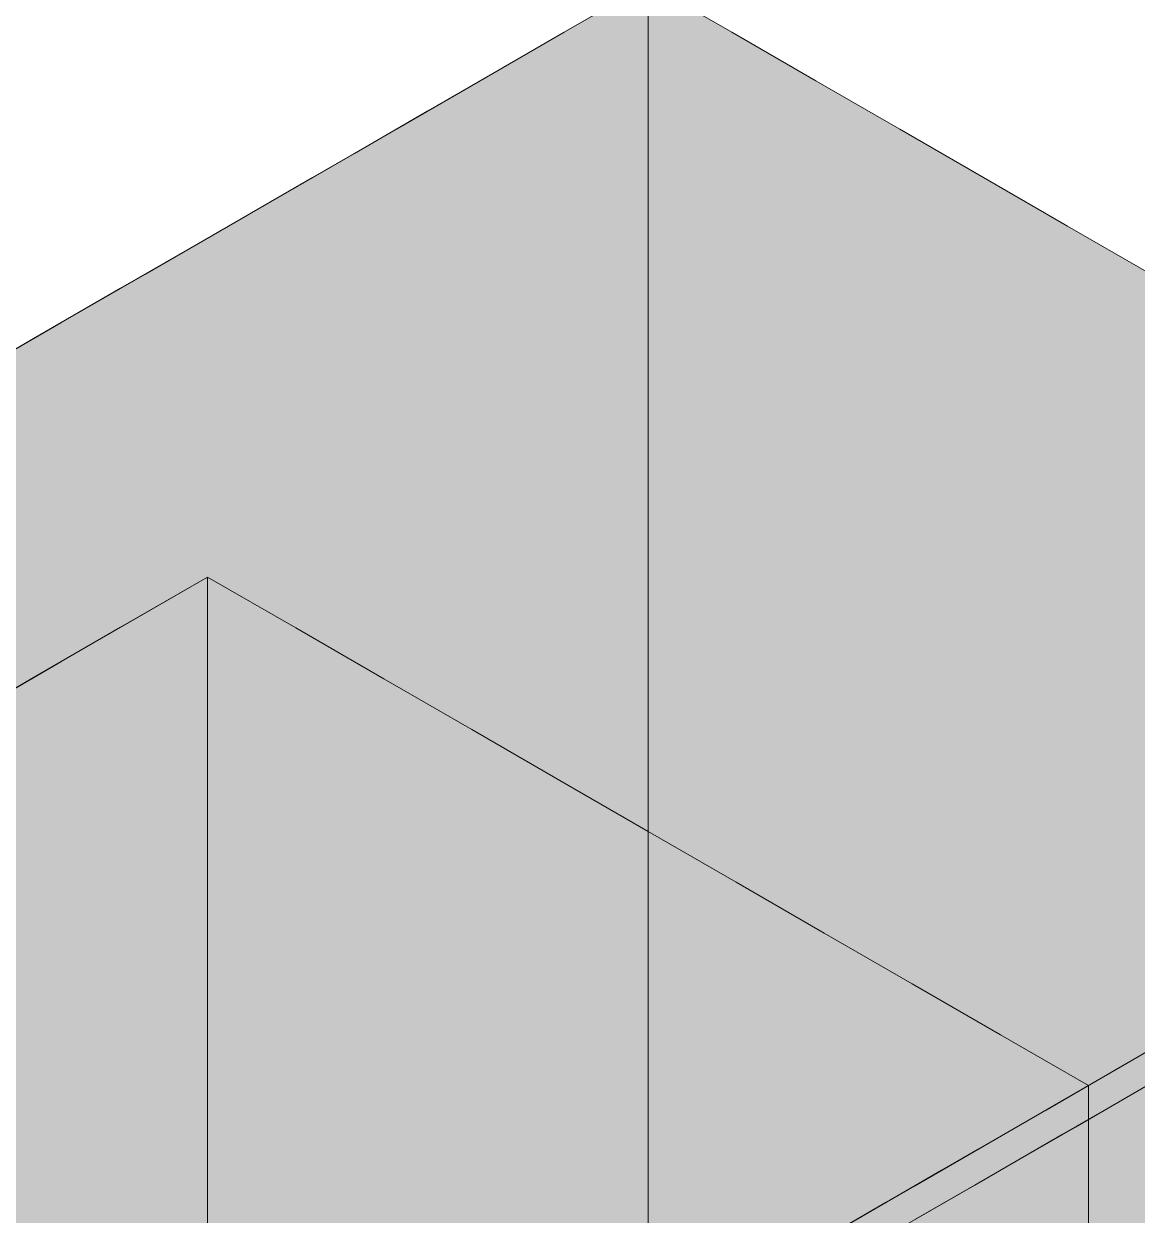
# Model space of a CAD drawing. Header units: metres. Extents: x 0 to 8.41, y 0 to 5.94.
# Drawn here: x 1.9077 to 2.2361, y 5.0918 to 5.4432 of the extents above; entities that cross this region are included whole.
import ezdxf

# ---------------------------------------------------------------- set-up
doc = ezdxf.new("R2010")
doc.units = ezdxf.units.M
doc.header["$LTSCALE"] = 0.25
doc.layers.add('ISO-3D', color=7, linetype='CONTINUOUS', lineweight=13)
doc.layers.add('ISO-3D-ARISTAS', color=250, linetype='CONTINUOUS', lineweight=13)

msp = doc.modelspace()

# ---------------------------------------------------------------- linework, layer by layer
at = {"layer": 'ISO-3D', "true_color": 0xb0aea8}
for points in [[(2.11654, 5.44071), (2.09179, 5.42643), (2.09179, 5.455), (2.06705, 5.44071)], [(2.09179, 5.42643), (2.06705, 5.41214), (2.06705, 5.44071), (2.04231, 5.42643)], [(2.14128, 5.42643), (2.11654, 5.41214), (2.11654, 5.44071), (2.09179, 5.42643)], [(2.06705, 5.41214), (2.04231, 5.39786), (2.04231, 5.42643), (2.01756, 5.41214)], [(2.11654, 5.41214), (2.09179, 5.39786), (2.09179, 5.42643), (2.06705, 5.41214)], [(2.16603, 5.41214), (2.14128, 5.39786), (2.14128, 5.42643), (2.11654, 5.41214)], [(2.04231, 5.39786), (2.01756, 5.38357), (2.01756, 5.41214), (1.99282, 5.39786)], [(2.09179, 5.39786), (2.06705, 5.38357), (2.06705, 5.41214), (2.04231, 5.39786)], [(2.14128, 5.39786), (2.11654, 5.38357), (2.11654, 5.41214), (2.09179, 5.39786)], [(2.19077, 5.39786), (2.16603, 5.38357), (2.16603, 5.41214), (2.14128, 5.39786)], [(2.01756, 5.38357), (1.99282, 5.36929), (1.99282, 5.39786), (1.96808, 5.38357)], [(2.06705, 5.38357), (2.04231, 5.36929), (2.04231, 5.39786), (2.01756, 5.38357)], [(2.11654, 5.38357), (2.09179, 5.36929), (2.09179, 5.39786), (2.06705, 5.38357)], [(2.16603, 5.38357), (2.14128, 5.36929), (2.14128, 5.39786), (2.11654, 5.38357)], [(2.21551, 5.38357), (2.19077, 5.36929), (2.19077, 5.39786), (2.16603, 5.38357)], [(1.99282, 5.36929), (1.96808, 5.355), (1.96808, 5.38357), (1.94333, 5.36929)], [(2.04231, 5.36929), (2.01756, 5.355), (2.01756, 5.38357), (1.99282, 5.36929)], [(2.09179, 5.36929), (2.06705, 5.355), (2.06705, 5.38357), (2.04231, 5.36929)], [(2.14128, 5.36929), (2.11654, 5.355), (2.11654, 5.38357), (2.09179, 5.36929)], [(2.19077, 5.36929), (2.16603, 5.355), (2.16603, 5.38357), (2.14128, 5.36929)], [(2.24026, 5.36929), (2.21551, 5.355), (2.21551, 5.38357), (2.19077, 5.36929)], [(1.96808, 5.355), (1.94333, 5.34071), (1.94333, 5.36929), (1.91859, 5.355)], [(2.01756, 5.355), (1.99282, 5.34071), (1.99282, 5.36929), (1.96808, 5.355)], [(2.06705, 5.355), (2.04231, 5.34071), (2.04231, 5.36929), (2.01756, 5.355)], [(2.11654, 5.355), (2.09179, 5.34071), (2.09179, 5.36929), (2.06705, 5.355)], [(2.16603, 5.355), (2.14128, 5.34071), (2.14128, 5.36929), (2.11654, 5.355)], [(2.21551, 5.355), (2.19077, 5.34071), (2.19077, 5.36929), (2.16603, 5.355)], [(2.265, 5.355), (2.24026, 5.34071), (2.24026, 5.36929), (2.21551, 5.355)], [(1.94333, 5.34071), (1.93467, 5.33571), (1.91859, 5.355), (1.90993, 5.35)], [(1.99282, 5.34071), (1.96808, 5.32643), (1.96808, 5.355), (1.94333, 5.34071)], [(2.04231, 5.34071), (2.01756, 5.32643), (2.01756, 5.355), (1.99282, 5.34071)], [(2.09179, 5.34071), (2.06705, 5.32643), (2.06705, 5.355), (2.04231, 5.34071)], [(2.14128, 5.34071), (2.11654, 5.32643), (2.11654, 5.355), (2.09179, 5.34071)], [(2.19077, 5.34071), (2.16603, 5.32643), (2.16603, 5.355), (2.14128, 5.34071)], [(2.24026, 5.34071), (2.21551, 5.32643), (2.21551, 5.355), (2.19077, 5.34071)], [(1.93467, 5.33571), (1.9111, 5.3221), (1.90993, 5.35), (1.88635, 5.33639)], [(1.96808, 5.32643), (1.95942, 5.32143), (1.94333, 5.34071), (1.93467, 5.33571)], [(2.01756, 5.32643), (1.99282, 5.31214), (1.99282, 5.34071), (1.96808, 5.32643)], [(2.06705, 5.32643), (2.04231, 5.31214), (2.04231, 5.34071), (2.01756, 5.32643)], [(2.11654, 5.32643), (2.09179, 5.31214), (2.09179, 5.34071), (2.06705, 5.32643)], [(2.16603, 5.32643), (2.14128, 5.31214), (2.14128, 5.34071), (2.11654, 5.32643)], [(2.21551, 5.32643), (2.19077, 5.31214), (2.19077, 5.34071), (2.16603, 5.32643)], [(2.265, 5.32643), (2.24026, 5.31214), (2.24026, 5.34071), (2.21551, 5.32643)], [(1.9111, 5.3221), (1.88752, 5.30849), (1.88635, 5.33639), (1.86278, 5.32278)], [(1.95942, 5.32143), (1.93584, 5.30782), (1.93467, 5.33571), (1.9111, 5.3221)], [(1.99282, 5.31214), (1.98416, 5.30714), (1.96808, 5.32643), (1.95942, 5.32143)], [(2.04231, 5.31214), (2.01756, 5.29786), (2.01756, 5.32643), (1.99282, 5.31214)], [(2.09179, 5.31214), (2.06705, 5.29786), (2.06705, 5.32643), (2.04231, 5.31214)], [(2.14128, 5.31214), (2.11654, 5.29786), (2.11654, 5.32643), (2.09179, 5.31214)], [(2.19077, 5.31214), (2.16603, 5.29786), (2.16603, 5.32643), (2.14128, 5.31214)], [(2.24026, 5.31214), (2.21551, 5.29786), (2.21551, 5.32643), (2.19077, 5.31214)], [(1.93584, 5.30782), (1.91227, 5.29421), (1.9111, 5.3221), (1.88752, 5.30849)], [(1.98416, 5.30714), (1.96059, 5.29353), (1.95942, 5.32143), (1.93584, 5.30782)], [(2.01756, 5.29786), (2.0089, 5.29286), (1.99282, 5.31214), (1.98416, 5.30714)], [(2.06705, 5.29786), (2.04231, 5.28357), (2.04231, 5.31214), (2.01756, 5.29786)], [(2.11654, 5.29786), (2.09179, 5.28357), (2.09179, 5.31214), (2.06705, 5.29786)], [(2.16603, 5.29786), (2.14128, 5.28357), (2.14128, 5.31214), (2.11654, 5.29786)], [(2.21551, 5.29786), (2.19077, 5.28357), (2.19077, 5.31214), (2.16603, 5.29786)], [(2.265, 5.29786), (2.24026, 5.28357), (2.24026, 5.31214), (2.21551, 5.29786)], [(1.91227, 5.29421), (1.88869, 5.2806), (1.88752, 5.30849), (1.86395, 5.29488)], [(1.96059, 5.29353), (1.93701, 5.27992), (1.93584, 5.30782), (1.91227, 5.29421)], [(2.0089, 5.29286), (1.98533, 5.27925), (1.98416, 5.30714), (1.96059, 5.29353)], [(2.04231, 5.28357), (2.03365, 5.27857), (2.01756, 5.29786), (2.0089, 5.29286)], [(2.09179, 5.28357), (2.06705, 5.26929), (2.06705, 5.29786), (2.04231, 5.28357)], [(2.14128, 5.28357), (2.11654, 5.26929), (2.11654, 5.29786), (2.09179, 5.28357)], [(2.19077, 5.28357), (2.16603, 5.26929), (2.16603, 5.29786), (2.14128, 5.28357)], [(2.24026, 5.28357), (2.21551, 5.26929), (2.21551, 5.29786), (2.19077, 5.28357)], [(1.93701, 5.27992), (1.91343, 5.26631), (1.91227, 5.29421), (1.88869, 5.2806)], [(1.98533, 5.27925), (1.96175, 5.26563), (1.96059, 5.29353), (1.93701, 5.27992)], [(2.03365, 5.27857), (2.01007, 5.26496), (2.0089, 5.29286), (1.98533, 5.27925)], [(2.06705, 5.26929), (2.05839, 5.26429), (2.04231, 5.28357), (2.03365, 5.27857)], [(2.11654, 5.26929), (2.09179, 5.255), (2.09179, 5.28357), (2.06705, 5.26929)], [(2.16603, 5.26929), (2.14128, 5.255), (2.14128, 5.28357), (2.11654, 5.26929)], [(2.21551, 5.26929), (2.19077, 5.255), (2.19077, 5.28357), (2.16603, 5.26929)], [(2.265, 5.26929), (2.24026, 5.255), (2.24026, 5.28357), (2.21551, 5.26929)], [(1.91343, 5.26631), (1.88986, 5.2527), (1.88869, 5.2806), (1.86512, 5.26698)], [(1.96175, 5.26563), (1.93818, 5.25202), (1.93701, 5.27992), (1.91343, 5.26631)], [(1.98787, 5.265), (1.96622, 5.2525), (1.96189, 5.28), (1.94024, 5.2675)], [(2.01007, 5.26496), (1.9865, 5.25135), (1.98533, 5.27925), (1.96175, 5.26563)], [(2.05839, 5.26429), (2.03482, 5.25067), (2.03365, 5.27857), (2.01007, 5.26496)], [(2.09179, 5.255), (2.08313, 5.25), (2.06705, 5.26929), (2.05839, 5.26429)], [(2.14128, 5.255), (2.11654, 5.24071), (2.11654, 5.26929), (2.09179, 5.255)], [(2.19077, 5.255), (2.16603, 5.24071), (2.16603, 5.26929), (2.14128, 5.255)], [(2.24026, 5.255), (2.21551, 5.24071), (2.21551, 5.26929), (2.19077, 5.255)], [(1.93818, 5.25202), (1.9146, 5.23841), (1.91343, 5.26631), (1.88986, 5.2527)], [(1.96622, 5.2525), (1.94457, 5.24), (1.94024, 5.2675), (1.91859, 5.255)], [(1.9865, 5.25135), (1.96292, 5.23774), (1.96175, 5.26563), (1.93818, 5.25202)], [(2.01385, 5.25), (1.9922, 5.2375), (1.98787, 5.265), (1.96622, 5.2525)], [(2.03482, 5.25067), (2.01124, 5.23706), (2.01007, 5.26496), (1.9865, 5.25135)], [(2.08313, 5.25), (2.05956, 5.23639), (2.05839, 5.26429), (2.03482, 5.25067)], [(1.94457, 5.24), (1.92292, 5.2275), (1.91859, 5.255), (1.89694, 5.2425)], [(2.11654, 5.24071), (2.10788, 5.23571), (2.09179, 5.255), (2.08313, 5.25)], [(2.16603, 5.24071), (2.14128, 5.22643), (2.14128, 5.255), (2.11654, 5.24071)], [(2.21551, 5.24071), (2.19077, 5.22643), (2.19077, 5.255), (2.16603, 5.24071)], [(2.265, 5.24071), (2.24026, 5.22643), (2.24026, 5.255), (2.21551, 5.24071)], [(1.9146, 5.23841), (1.89103, 5.2248), (1.88986, 5.2527), (1.86628, 5.23909)], [(1.96292, 5.23774), (1.93935, 5.22413), (1.93818, 5.25202), (1.9146, 5.23841)], [(1.9922, 5.2375), (1.97055, 5.225), (1.96622, 5.2525), (1.94457, 5.24)], [(2.01124, 5.23706), (1.98767, 5.22345), (1.9865, 5.25135), (1.96292, 5.23774)], [(2.05956, 5.23639), (2.03598, 5.22278), (2.03482, 5.25067), (2.01124, 5.23706)], [(2.03983, 5.235), (2.01818, 5.2225), (2.01385, 5.25), (1.9922, 5.2375)], [(2.10788, 5.23571), (2.0843, 5.2221), (2.08313, 5.25), (2.05956, 5.23639)], [(1.92292, 5.2275), (1.90127, 5.215), (1.89694, 5.2425), (1.87529, 5.23)], [(1.97055, 5.225), (1.9489, 5.2125), (1.94457, 5.24), (1.92292, 5.2275)], [(2.14128, 5.22643), (2.13262, 5.22143), (2.11654, 5.24071), (2.10788, 5.23571)], [(2.19077, 5.22643), (2.16603, 5.21214), (2.16603, 5.24071), (2.14128, 5.22643)], [(2.24026, 5.22643), (2.21551, 5.21214), (2.21551, 5.24071), (2.19077, 5.22643)], [(1.93935, 5.22413), (1.91577, 5.21052), (1.9146, 5.23841), (1.89103, 5.2248)], [(1.98767, 5.22345), (1.96409, 5.20984), (1.96292, 5.23774), (1.93935, 5.22413)], [(2.01818, 5.2225), (1.99653, 5.21), (1.9922, 5.2375), (1.97055, 5.225)], [(2.03598, 5.22278), (2.01241, 5.20917), (2.01124, 5.23706), (1.98767, 5.22345)], [(2.06581, 5.22), (2.04416, 5.2075), (2.03983, 5.235), (2.01818, 5.2225)], [(2.0843, 5.2221), (2.06073, 5.20849), (2.05956, 5.23639), (2.03598, 5.22278)], [(2.13262, 5.22143), (2.10905, 5.20782), (2.10788, 5.23571), (2.0843, 5.2221)], [(1.9489, 5.2125), (1.92725, 5.2), (1.92292, 5.2275), (1.90127, 5.215)], [(2.16603, 5.21214), (2.15737, 5.20714), (2.14128, 5.22643), (2.13262, 5.22143)], [(2.21551, 5.21214), (2.19077, 5.19786), (2.19077, 5.22643), (2.16603, 5.21214)], [(2.265, 5.21214), (2.24026, 5.19786), (2.24026, 5.22643), (2.21551, 5.21214)], [(1.91577, 5.21052), (1.8922, 5.1969), (1.89103, 5.2248), (1.86745, 5.21119)], [(1.96409, 5.20984), (1.94052, 5.19623), (1.93935, 5.22413), (1.91577, 5.21052)], [(1.99653, 5.21), (1.97488, 5.1975), (1.97055, 5.225), (1.9489, 5.2125)], [(2.01241, 5.20917), (1.98883, 5.19556), (1.98767, 5.22345), (1.96409, 5.20984)], [(2.04416, 5.2075), (2.02251, 5.195), (2.01818, 5.2225), (1.99653, 5.21)], [(2.06073, 5.20849), (2.03715, 5.19488), (2.03598, 5.22278), (2.01241, 5.20917)], [(2.09179, 5.205), (2.07014, 5.1925), (2.06581, 5.22), (2.04416, 5.2075)], [(2.10905, 5.20782), (2.08547, 5.19421), (2.0843, 5.2221), (2.06073, 5.20849)], [(2.15737, 5.20714), (2.13379, 5.19353), (2.13262, 5.22143), (2.10905, 5.20782)], [(1.92725, 5.2), (1.90127, 5.185), (1.90127, 5.215), (1.87529, 5.2)], [(1.97488, 5.1975), (1.95323, 5.185), (1.9489, 5.2125), (1.92725, 5.2)], [(2.19077, 5.19786), (2.18211, 5.19286), (2.16603, 5.21214), (2.15737, 5.20714)], [(2.24026, 5.19786), (2.21551, 5.18357), (2.21551, 5.21214), (2.19077, 5.19786)], [(1.94052, 5.19623), (1.91694, 5.18262), (1.91577, 5.21052), (1.8922, 5.1969)], [(1.98883, 5.19556), (1.96526, 5.18194), (1.96409, 5.20984), (1.94052, 5.19623)], [(2.02251, 5.195), (2.00086, 5.1825), (1.99653, 5.21), (1.97488, 5.1975)], [(2.03715, 5.19488), (2.01358, 5.18127), (2.01241, 5.20917), (1.98883, 5.19556)], [(2.08547, 5.19421), (2.0619, 5.1806), (2.06073, 5.20849), (2.03715, 5.19488)], [(2.07014, 5.1925), (2.04849, 5.18), (2.04416, 5.2075), (2.02251, 5.195)], [(2.11778, 5.19), (2.09613, 5.1775), (2.09179, 5.205), (2.07014, 5.1925)], [(2.13379, 5.19353), (2.11022, 5.17992), (2.10905, 5.20782), (2.08547, 5.19421)], [(2.18211, 5.19286), (2.15853, 5.17925), (2.15737, 5.20714), (2.13379, 5.19353)], [(1.95323, 5.185), (1.92725, 5.17), (1.92725, 5.2), (1.90127, 5.185)], [(2.21551, 5.18357), (2.20685, 5.17857), (2.19077, 5.19786), (2.18211, 5.19286)], [(2.265, 5.18357), (2.24026, 5.16929), (2.24026, 5.19786), (2.21551, 5.18357)], [(1.91694, 5.18262), (1.89337, 5.16901), (1.8922, 5.1969), (1.86862, 5.18329)], [(1.96526, 5.18194), (1.94168, 5.16833), (1.94052, 5.19623), (1.91694, 5.18262)], [(2.00086, 5.1825), (1.97921, 5.17), (1.97488, 5.1975), (1.95323, 5.185)], [(2.01358, 5.18127), (1.99, 5.16766), (1.98883, 5.19556), (1.96526, 5.18194)], [(2.04849, 5.18), (2.02684, 5.1675), (2.02251, 5.195), (2.00086, 5.1825)], [(2.0619, 5.1806), (2.03832, 5.16698), (2.03715, 5.19488), (2.01358, 5.18127)], [(2.09613, 5.1775), (2.07447, 5.165), (2.07014, 5.1925), (2.04849, 5.18)], [(2.11022, 5.17992), (2.08664, 5.16631), (2.08547, 5.19421), (2.0619, 5.1806)], [(2.15853, 5.17925), (2.13496, 5.16563), (2.13379, 5.19353), (2.11022, 5.17992)], [(2.20685, 5.17857), (2.18328, 5.16496), (2.18211, 5.19286), (2.15853, 5.17925)], [(2.14376, 5.175), (2.12211, 5.1625), (2.11778, 5.19), (2.09613, 5.1775)], [(1.92725, 5.17), (1.90127, 5.155), (1.90127, 5.185), (1.87529, 5.17)], [(1.97921, 5.17), (1.95323, 5.155), (1.95323, 5.185), (1.92725, 5.17)], [(1.94168, 5.16833), (1.91811, 5.15472), (1.91694, 5.18262), (1.89337, 5.16901)], [(1.99, 5.16766), (1.96643, 5.15405), (1.96526, 5.18194), (1.94168, 5.16833)], [(2.02684, 5.1675), (2.00519, 5.155), (2.00086, 5.1825), (1.97921, 5.17)], [(2.03832, 5.16698), (2.01475, 5.15337), (2.01358, 5.18127), (1.99, 5.16766)], [(2.08664, 5.16631), (2.06306, 5.1527), (2.0619, 5.1806), (2.03832, 5.16698)], [(2.24026, 5.16929), (2.2316, 5.16429), (2.21551, 5.18357), (2.20685, 5.17857)], [(2.07447, 5.165), (2.05282, 5.1525), (2.04849, 5.18), (2.02684, 5.1675)], [(2.12211, 5.1625), (2.10046, 5.15), (2.09613, 5.1775), (2.07447, 5.165)], [(2.13496, 5.16563), (2.11138, 5.15202), (2.11022, 5.17992), (2.08664, 5.16631)], [(2.18328, 5.16496), (2.1597, 5.15135), (2.15853, 5.17925), (2.13496, 5.16563)], [(2.2316, 5.16429), (2.20802, 5.15067), (2.20685, 5.17857), (2.18328, 5.16496)], [(2.16974, 5.16), (2.14809, 5.1475), (2.14376, 5.175), (2.12211, 5.1625)], [(1.95323, 5.155), (1.92725, 5.14), (1.92725, 5.17), (1.90127, 5.155)], [(2.00519, 5.155), (1.97921, 5.14), (1.97921, 5.17), (1.95323, 5.155)], [(1.91811, 5.15472), (1.89453, 5.14111), (1.89337, 5.16901), (1.86979, 5.1554)], [(1.96643, 5.15405), (1.94285, 5.14044), (1.94168, 5.16833), (1.91811, 5.15472)], [(2.01475, 5.15337), (1.99117, 5.13976), (1.99, 5.16766), (1.96643, 5.15405)], [(2.05282, 5.1525), (2.03117, 5.14), (2.02684, 5.1675), (2.00519, 5.155)], [(2.06306, 5.1527), (2.03949, 5.13909), (2.03832, 5.16698), (2.01475, 5.15337)], [(2.11138, 5.15202), (2.08781, 5.13841), (2.08664, 5.16631), (2.06306, 5.1527)], [(2.265, 5.155), (2.25634, 5.15), (2.24026, 5.16929), (2.2316, 5.16429)], [(2.10046, 5.15), (2.0788, 5.1375), (2.07447, 5.165), (2.05282, 5.1525)], [(2.1597, 5.15135), (2.13613, 5.13774), (2.13496, 5.16563), (2.11138, 5.15202)], [(2.20802, 5.15067), (2.18445, 5.13706), (2.18328, 5.16496), (2.1597, 5.15135)], [(2.25634, 5.15), (2.23276, 5.13639), (2.2316, 5.16429), (2.20802, 5.15067)], [(2.14809, 5.1475), (2.12644, 5.135), (2.12211, 5.1625), (2.10046, 5.15)], [(2.19572, 5.145), (2.17407, 5.1325), (2.16974, 5.16), (2.14809, 5.1475)], [(1.92725, 5.14), (1.90127, 5.125), (1.90127, 5.155), (1.87529, 5.14)], [(1.94285, 5.14044), (1.91928, 5.12683), (1.91811, 5.15472), (1.89453, 5.14111)], [(1.97921, 5.14), (1.95323, 5.125), (1.95323, 5.155), (1.92725, 5.14)], [(1.99117, 5.13976), (1.9676, 5.12615), (1.96643, 5.15405), (1.94285, 5.14044)], [(2.03117, 5.14), (2.00519, 5.125), (2.00519, 5.155), (1.97921, 5.14)], [(2.03949, 5.13909), (2.01591, 5.12548), (2.01475, 5.15337), (1.99117, 5.13976)], [(2.0788, 5.1375), (2.05715, 5.125), (2.05282, 5.1525), (2.03117, 5.14)], [(2.08781, 5.13841), (2.06423, 5.1248), (2.06306, 5.1527), (2.03949, 5.13909)], [(2.12644, 5.135), (2.10479, 5.1225), (2.10046, 5.15), (2.0788, 5.1375)], [(2.13613, 5.13774), (2.11255, 5.12413), (2.11138, 5.15202), (2.08781, 5.13841)], [(2.18445, 5.13706), (2.16087, 5.12345), (2.1597, 5.15135), (2.13613, 5.13774)], [(2.23276, 5.13639), (2.20919, 5.12278), (2.20802, 5.15067), (2.18445, 5.13706)], [(2.17407, 5.1325), (2.15242, 5.12), (2.14809, 5.1475), (2.12644, 5.135)], [(2.2217, 5.13), (2.20005, 5.1175), (2.19572, 5.145), (2.17407, 5.1325)], [(1.91928, 5.12683), (1.8957, 5.11321), (1.89453, 5.14111), (1.87096, 5.1275)], [(1.95323, 5.125), (1.92725, 5.11), (1.92725, 5.14), (1.90127, 5.125)], [(1.9676, 5.12615), (1.94402, 5.11254), (1.94285, 5.14044), (1.91928, 5.12683)], [(2.00519, 5.125), (1.97921, 5.11), (1.97921, 5.14), (1.95323, 5.125)], [(2.01591, 5.12548), (1.99234, 5.11187), (1.99117, 5.13976), (1.9676, 5.12615)], [(2.05715, 5.125), (2.03117, 5.11), (2.03117, 5.14), (2.00519, 5.125)], [(2.06423, 5.1248), (2.04066, 5.11119), (2.03949, 5.13909), (2.01591, 5.12548)], [(2.11255, 5.12413), (2.08898, 5.11052), (2.08781, 5.13841), (2.06423, 5.1248)], [(2.10479, 5.1225), (2.08313, 5.11), (2.0788, 5.1375), (2.05715, 5.125)], [(2.15242, 5.12), (2.13077, 5.1075), (2.12644, 5.135), (2.10479, 5.1225)], [(2.16087, 5.12345), (2.1373, 5.10984), (2.13613, 5.13774), (2.11255, 5.12413)], [(2.20919, 5.12278), (2.18561, 5.10917), (2.18445, 5.13706), (2.16087, 5.12345)], [(2.20005, 5.1175), (2.1784, 5.105), (2.17407, 5.1325), (2.15242, 5.12)], [(1.92725, 5.11), (1.90127, 5.095), (1.90127, 5.125), (1.87529, 5.11)], [(1.94402, 5.11254), (1.92045, 5.09893), (1.91928, 5.12683), (1.8957, 5.11321)], [(1.97921, 5.11), (1.95323, 5.095), (1.95323, 5.125), (1.92725, 5.11)], [(1.99234, 5.11187), (1.96876, 5.09825), (1.9676, 5.12615), (1.94402, 5.11254)], [(2.03117, 5.11), (2.00519, 5.095), (2.00519, 5.125), (1.97921, 5.11)], [(2.04066, 5.11119), (2.01708, 5.09758), (2.01591, 5.12548), (1.99234, 5.11187)], [(2.08313, 5.11), (2.05715, 5.095), (2.05715, 5.125), (2.03117, 5.11)], [(2.08898, 5.11052), (2.0654, 5.0969), (2.06423, 5.1248), (2.04066, 5.11119)], [(2.1373, 5.10984), (2.11372, 5.09623), (2.11255, 5.12413), (2.08898, 5.11052)], [(2.13077, 5.1075), (2.10912, 5.095), (2.10479, 5.1225), (2.08313, 5.11)], [(2.18561, 5.10917), (2.16204, 5.09556), (2.16087, 5.12345), (2.1373, 5.10984)], [(2.1784, 5.105), (2.15675, 5.0925), (2.15242, 5.12), (2.13077, 5.1075)], [(1.92045, 5.09893), (1.89694, 5.08536), (1.8957, 5.11321), (1.8722, 5.09964)], [(1.95323, 5.095), (1.92725, 5.08), (1.92725, 5.11), (1.90127, 5.095)], [(1.96876, 5.09825), (1.94519, 5.08464), (1.94402, 5.11254), (1.92045, 5.09893)], [(2.00519, 5.095), (1.97921, 5.08), (1.97921, 5.11), (1.95323, 5.095)], [(2.01708, 5.09758), (1.99351, 5.08397), (1.99234, 5.11187), (1.96876, 5.09825)], [(2.05715, 5.095), (2.03117, 5.08), (2.03117, 5.11), (2.00519, 5.095)], [(2.0654, 5.0969), (2.04183, 5.08329), (2.04066, 5.11119), (2.01708, 5.09758)], [(2.10912, 5.095), (2.08313, 5.08), (2.08313, 5.11), (2.05715, 5.095)], [(2.11372, 5.09623), (2.09015, 5.08262), (2.08898, 5.11052), (2.0654, 5.0969)], [(2.15675, 5.0925), (2.1351, 5.08), (2.13077, 5.1075), (2.10912, 5.095)], [(2.16204, 5.09556), (2.13846, 5.08194), (2.1373, 5.10984), (2.11372, 5.09623)], [(1.94519, 5.08464), (1.92168, 5.07107), (1.92045, 5.09893), (1.89694, 5.08536)], [(1.99351, 5.08397), (1.96993, 5.07036), (1.96876, 5.09825), (1.94519, 5.08464)], [(2.04183, 5.08329), (2.01825, 5.06968), (2.01708, 5.09758), (1.99351, 5.08397)], [(2.09015, 5.08262), (2.06657, 5.06901), (2.0654, 5.0969), (2.04183, 5.08329)], [(2.13846, 5.08194), (2.11489, 5.06833), (2.11372, 5.09623), (2.09015, 5.08262)], [(1.92725, 5.08), (1.90127, 5.065), (1.90127, 5.095), (1.87529, 5.08)], [(1.97921, 5.08), (1.95323, 5.065), (1.95323, 5.095), (1.92725, 5.08)], [(2.03117, 5.08), (2.00519, 5.065), (2.00519, 5.095), (1.97921, 5.08)], [(2.08313, 5.08), (2.05715, 5.065), (2.05715, 5.095), (2.03117, 5.08)], [(2.1351, 5.08), (2.10912, 5.065), (2.10912, 5.095), (2.08313, 5.08)]]:
    msp.add_solid(points, dxfattribs=at)
at = {"layer": 'ISO-3D', "true_color": 0x8e8d88}
for points in [[(2.09179, 5.42833), (2.07014, 5.41583), (2.09179, 5.455), (2.07014, 5.4425)], [(2.07014, 5.41583), (2.04849, 5.40333), (2.07014, 5.4425), (2.04849, 5.43)], [(2.04849, 5.40333), (2.02684, 5.39083), (2.04849, 5.43), (2.02684, 5.4175)], [(2.09179, 5.40167), (2.07014, 5.38917), (2.09179, 5.42833), (2.07014, 5.41583)], [(2.02684, 5.39083), (2.00519, 5.37833), (2.02684, 5.4175), (2.00519, 5.405)], [(2.07014, 5.38917), (2.04849, 5.37667), (2.07014, 5.41583), (2.04849, 5.40333)], [(2.00519, 5.37833), (1.98354, 5.36583), (2.00519, 5.405), (1.98354, 5.3925)], [(2.04849, 5.37667), (2.02684, 5.36417), (2.04849, 5.40333), (2.02684, 5.39083)], [(2.09179, 5.375), (2.07014, 5.3625), (2.09179, 5.40167), (2.07014, 5.38917)], [(1.98354, 5.36583), (1.96189, 5.35333), (1.98354, 5.3925), (1.96189, 5.38)], [(2.02684, 5.36417), (2.00519, 5.35167), (2.02684, 5.39083), (2.00519, 5.37833)], [(2.07014, 5.3625), (2.04849, 5.35), (2.07014, 5.38917), (2.04849, 5.37667)], [(1.96189, 5.35333), (1.93623, 5.33852), (1.96189, 5.38), (1.93623, 5.36519)], [(2.00519, 5.35167), (1.98354, 5.33917), (2.00519, 5.37833), (1.98354, 5.36583)], [(2.04849, 5.35), (2.02684, 5.3375), (2.04849, 5.37667), (2.02684, 5.36417)], [(2.09179, 5.355), (2.07014, 5.3425), (2.09179, 5.375), (2.07014, 5.3625)], [(1.93623, 5.33852), (1.91057, 5.3237), (1.93623, 5.36519), (1.91057, 5.35037)], [(1.98354, 5.33917), (1.96189, 5.32667), (1.98354, 5.36583), (1.96189, 5.35333)], [(2.02684, 5.3375), (2.00519, 5.325), (2.02684, 5.36417), (2.00519, 5.35167)], [(2.07014, 5.3425), (2.04849, 5.33), (2.07014, 5.3625), (2.04849, 5.35)], [(1.96189, 5.32667), (1.93623, 5.31185), (1.96189, 5.35333), (1.93623, 5.33852)], [(2.09179, 5.32605), (2.07014, 5.31355), (2.09179, 5.355), (2.07014, 5.3425)], [(1.91057, 5.3237), (1.88491, 5.30889), (1.91057, 5.35037), (1.88491, 5.33556)], [(2.00519, 5.325), (1.98354, 5.3125), (2.00519, 5.35167), (1.98354, 5.33917)], [(2.04849, 5.33), (2.02684, 5.3175), (2.04849, 5.35), (2.02684, 5.3375)], [(2.07014, 5.31355), (2.04849, 5.30105), (2.07014, 5.3425), (2.04849, 5.33)], [(1.93623, 5.31185), (1.91057, 5.29704), (1.93623, 5.33852), (1.91057, 5.3237)], [(1.98354, 5.3125), (1.96189, 5.3), (1.98354, 5.33917), (1.96189, 5.32667)], [(2.02684, 5.3175), (2.00519, 5.305), (2.02684, 5.3375), (2.00519, 5.325)], [(2.04849, 5.30105), (2.02684, 5.28855), (2.04849, 5.33), (2.02684, 5.3175)], [(1.96189, 5.3), (1.93623, 5.28519), (1.96189, 5.32667), (1.93623, 5.31185)], [(2.00519, 5.305), (1.98354, 5.2925), (2.00519, 5.325), (1.98354, 5.3125)], [(2.09179, 5.29711), (2.07014, 5.28461), (2.09179, 5.32605), (2.07014, 5.31355)], [(1.91057, 5.29704), (1.88491, 5.28222), (1.91057, 5.3237), (1.88491, 5.30889)], [(2.02684, 5.28855), (2.00519, 5.27605), (2.02684, 5.3175), (2.00519, 5.305)], [(1.93623, 5.28519), (1.91057, 5.27037), (1.93623, 5.31185), (1.91057, 5.29704)], [(1.98354, 5.2925), (1.96189, 5.28), (1.98354, 5.3125), (1.96189, 5.3)], [(2.07014, 5.28461), (2.04849, 5.27211), (2.07014, 5.31355), (2.04849, 5.30105)], [(2.00519, 5.27605), (1.98354, 5.26355), (2.00519, 5.305), (1.98354, 5.2925)], [(1.96189, 5.28), (1.93623, 5.26519), (1.96189, 5.3), (1.93623, 5.28519)], [(2.04849, 5.27211), (2.02684, 5.25961), (2.04849, 5.30105), (2.02684, 5.28855)], [(1.91057, 5.27037), (1.88491, 5.25556), (1.91057, 5.29704), (1.88491, 5.28222)], [(2.09179, 5.26816), (2.07014, 5.25566), (2.09179, 5.29711), (2.07014, 5.28461)], [(1.98354, 5.26355), (1.96189, 5.25105), (1.98354, 5.2925), (1.96189, 5.28)], [(2.02684, 5.25961), (2.00519, 5.24711), (2.02684, 5.28855), (2.00519, 5.27605)], [(1.93623, 5.26519), (1.91057, 5.25037), (1.93623, 5.28519), (1.91057, 5.27037)], [(2.07014, 5.25566), (2.04849, 5.24316), (2.07014, 5.28461), (2.04849, 5.27211)], [(2.00519, 5.24711), (1.98354, 5.23461), (2.00519, 5.27605), (1.98354, 5.26355)], [(2.04849, 5.24316), (2.02684, 5.23066), (2.04849, 5.27211), (2.02684, 5.25961)], [(1.91057, 5.25037), (1.88491, 5.23556), (1.91057, 5.27037), (1.88491, 5.25556)], [(2.09179, 5.23921), (2.07014, 5.22671), (2.09179, 5.26816), (2.07014, 5.25566)], [(1.98354, 5.23461), (1.96189, 5.22211), (1.98354, 5.26355), (1.96189, 5.25105)], [(2.02684, 5.23066), (2.00519, 5.21816), (2.02684, 5.25961), (2.00519, 5.24711)], [(2.07014, 5.22671), (2.04849, 5.21421), (2.07014, 5.25566), (2.04849, 5.24316)], [(2.00519, 5.21816), (1.98354, 5.20566), (2.00519, 5.24711), (1.98354, 5.23461)], [(2.04849, 5.21421), (2.02684, 5.20171), (2.04849, 5.24316), (2.02684, 5.23066)], [(2.09179, 5.21026), (2.07014, 5.19776), (2.09179, 5.23921), (2.07014, 5.22671)], [(1.98354, 5.20566), (1.96189, 5.19316), (1.98354, 5.23461), (1.96189, 5.22211)], [(2.02684, 5.20171), (2.00519, 5.18921), (2.02684, 5.23066), (2.00519, 5.21816)], [(2.07014, 5.19776), (2.04849, 5.18526), (2.07014, 5.22671), (2.04849, 5.21421)], [(2.00519, 5.18921), (1.98354, 5.17671), (2.00519, 5.21816), (1.98354, 5.20566)], [(2.04849, 5.18526), (2.02684, 5.17276), (2.04849, 5.21421), (2.02684, 5.20171)], [(2.09179, 5.18132), (2.07014, 5.16882), (2.09179, 5.21026), (2.07014, 5.19776)], [(1.98354, 5.17671), (1.96189, 5.16421), (1.98354, 5.20566), (1.96189, 5.19316)], [(2.02684, 5.17276), (2.00519, 5.16026), (2.02684, 5.20171), (2.00519, 5.18921)], [(2.07014, 5.16882), (2.04849, 5.15632), (2.07014, 5.19776), (2.04849, 5.18526)], [(2.00519, 5.16026), (1.98354, 5.14776), (2.00519, 5.18921), (1.98354, 5.17671)], [(2.04849, 5.15632), (2.02684, 5.14382), (2.04849, 5.18526), (2.02684, 5.17276)], [(2.09179, 5.15237), (2.07014, 5.13987), (2.09179, 5.18132), (2.07014, 5.16882)], [(1.98354, 5.14776), (1.96189, 5.13526), (1.98354, 5.17671), (1.96189, 5.16421)], [(2.02684, 5.14382), (2.00519, 5.13132), (2.02684, 5.17276), (2.00519, 5.16026)], [(2.07014, 5.13987), (2.04849, 5.12737), (2.07014, 5.16882), (2.04849, 5.15632)], [(2.00519, 5.13132), (1.98354, 5.11882), (2.00519, 5.16026), (1.98354, 5.14776)], [(2.04849, 5.12737), (2.02684, 5.11487), (2.04849, 5.15632), (2.02684, 5.14382)], [(2.09179, 5.12342), (2.07014, 5.11092), (2.09179, 5.15237), (2.07014, 5.13987)], [(1.98354, 5.11882), (1.96189, 5.10632), (1.98354, 5.14776), (1.96189, 5.13526)], [(2.02684, 5.11487), (2.00519, 5.10237), (2.02684, 5.14382), (2.00519, 5.13132)], [(2.07014, 5.11092), (2.04849, 5.09842), (2.07014, 5.13987), (2.04849, 5.12737)], [(2.23974, 5.11375), (2.21448, 5.09917), (2.23974, 5.14042), (2.21448, 5.12583)], [(2.00519, 5.10237), (1.98354, 5.08987), (2.00519, 5.13132), (1.98354, 5.11882)], [(2.2217, 5.105), (2.19604, 5.09019), (2.2217, 5.13), (2.19604, 5.11519)], [(2.04849, 5.09842), (2.02684, 5.08592), (2.04849, 5.12737), (2.02684, 5.11487)], [(2.21448, 5.09917), (2.18922, 5.08458), (2.21448, 5.12583), (2.18922, 5.11125)], [(2.09179, 5.09447), (2.07014, 5.08197), (2.09179, 5.12342), (2.07014, 5.11092)], [(1.98354, 5.08987), (1.96189, 5.07737), (1.98354, 5.11882), (1.96189, 5.10632)], [(2.02684, 5.08592), (2.00519, 5.07342), (2.02684, 5.11487), (2.00519, 5.10237)], [(2.19604, 5.09019), (2.17038, 5.07537), (2.19604, 5.11519), (2.17038, 5.10037)], [(2.23974, 5.08708), (2.21448, 5.0725), (2.23974, 5.11375), (2.21448, 5.09917)], [(2.07014, 5.08197), (2.04849, 5.06947), (2.07014, 5.11092), (2.04849, 5.09842)], [(2.18922, 5.08458), (2.16396, 5.07), (2.18922, 5.11125), (2.16396, 5.09667)], [(2.2217, 5.08), (2.19604, 5.06519), (2.2217, 5.105), (2.19604, 5.09019)], [(2.00519, 5.07342), (1.98354, 5.06092), (2.00519, 5.10237), (1.98354, 5.08987)], [(2.17038, 5.07537), (2.14472, 5.06056), (2.17038, 5.10037), (2.14472, 5.08556)], [(2.04849, 5.06947), (2.02684, 5.05697), (2.04849, 5.09842), (2.02684, 5.08592)], [(2.16396, 5.07), (2.1387, 5.05542), (2.16396, 5.09667), (2.1387, 5.08208)], [(2.21448, 5.0725), (2.18922, 5.05792), (2.21448, 5.09917), (2.18922, 5.08458)], [(2.09179, 5.06553), (2.07014, 5.05303), (2.09179, 5.09447), (2.07014, 5.08197)]]:
    msp.add_solid(points, dxfattribs=at)
at = {"layer": 'ISO-3D', "true_color": 0x9e9d98}
for points in [[(2.11654, 5.41405), (2.09179, 5.42833), (2.11654, 5.44071), (2.09179, 5.455)], [(2.14128, 5.39976), (2.11654, 5.41405), (2.14128, 5.42643), (2.11654, 5.44071)], [(2.11654, 5.38738), (2.09179, 5.40167), (2.11654, 5.41405), (2.09179, 5.42833)], [(2.16603, 5.38548), (2.14128, 5.39976), (2.16603, 5.41214), (2.14128, 5.42643)], [(2.14128, 5.3731), (2.11654, 5.38738), (2.14128, 5.39976), (2.11654, 5.41405)], [(2.19077, 5.37119), (2.16603, 5.38548), (2.19077, 5.39786), (2.16603, 5.41214)], [(2.11654, 5.36071), (2.09179, 5.375), (2.11654, 5.38738), (2.09179, 5.40167)], [(2.16603, 5.35881), (2.14128, 5.3731), (2.16603, 5.38548), (2.14128, 5.39976)], [(2.21551, 5.3569), (2.19077, 5.37119), (2.21551, 5.38357), (2.19077, 5.39786)], [(2.14128, 5.34643), (2.11654, 5.36071), (2.14128, 5.3731), (2.11654, 5.38738)], [(2.19077, 5.34452), (2.16603, 5.35881), (2.19077, 5.37119), (2.16603, 5.38548)], [(2.24026, 5.34262), (2.21551, 5.3569), (2.24026, 5.36929), (2.21551, 5.38357)], [(2.11654, 5.34071), (2.09179, 5.355), (2.11654, 5.36071), (2.09179, 5.375)], [(2.16603, 5.33214), (2.14128, 5.34643), (2.16603, 5.35881), (2.14128, 5.3731)], [(2.21551, 5.33024), (2.19077, 5.34452), (2.21551, 5.3569), (2.19077, 5.37119)], [(2.14128, 5.32643), (2.11654, 5.34071), (2.14128, 5.34643), (2.11654, 5.36071)], [(2.19077, 5.31786), (2.16603, 5.33214), (2.19077, 5.34452), (2.16603, 5.35881)], [(2.24026, 5.31595), (2.21551, 5.33024), (2.24026, 5.34262), (2.21551, 5.3569)], [(2.11654, 5.31177), (2.09179, 5.32605), (2.11654, 5.34071), (2.09179, 5.355)], [(2.16603, 5.31214), (2.14128, 5.32643), (2.16603, 5.33214), (2.14128, 5.34643)], [(2.21551, 5.30357), (2.19077, 5.31786), (2.21551, 5.33024), (2.19077, 5.34452)], [(2.14128, 5.29748), (2.11654, 5.31177), (2.14128, 5.32643), (2.11654, 5.34071)], [(2.19077, 5.29786), (2.16603, 5.31214), (2.19077, 5.31786), (2.16603, 5.33214)], [(2.24026, 5.28929), (2.21551, 5.30357), (2.24026, 5.31595), (2.21551, 5.33024)], [(2.11654, 5.28282), (2.09179, 5.29711), (2.11654, 5.31177), (2.09179, 5.32605)], [(2.16603, 5.2832), (2.14128, 5.29748), (2.16603, 5.31214), (2.14128, 5.32643)], [(2.21551, 5.28357), (2.19077, 5.29786), (2.21551, 5.30357), (2.19077, 5.31786)], [(2.14128, 5.26853), (2.11654, 5.28282), (2.14128, 5.29748), (2.11654, 5.31177)], [(2.19077, 5.26891), (2.16603, 5.2832), (2.19077, 5.29786), (2.16603, 5.31214)], [(2.24026, 5.26929), (2.21551, 5.28357), (2.24026, 5.28929), (2.21551, 5.30357)], [(2.11654, 5.25387), (2.09179, 5.26816), (2.11654, 5.28282), (2.09179, 5.29711)], [(2.16603, 5.25425), (2.14128, 5.26853), (2.16603, 5.2832), (2.14128, 5.29748)], [(2.21551, 5.25462), (2.19077, 5.26891), (2.21551, 5.28357), (2.19077, 5.29786)], [(2.14128, 5.23959), (2.11654, 5.25387), (2.14128, 5.26853), (2.11654, 5.28282)], [(2.19077, 5.23996), (2.16603, 5.25425), (2.19077, 5.26891), (2.16603, 5.2832)], [(2.24026, 5.24034), (2.21551, 5.25462), (2.24026, 5.26929), (2.21551, 5.28357)], [(1.98787, 5.24), (1.96189, 5.255), (1.98787, 5.265), (1.96189, 5.28)], [(2.11654, 5.22492), (2.09179, 5.23921), (2.11654, 5.25387), (2.09179, 5.26816)], [(2.16603, 5.2253), (2.14128, 5.23959), (2.16603, 5.25425), (2.14128, 5.26853)], [(2.21551, 5.22568), (2.19077, 5.23996), (2.21551, 5.25462), (2.19077, 5.26891)], [(2.01385, 5.225), (1.98787, 5.24), (2.01385, 5.25), (1.98787, 5.265)], [(1.98787, 5.215), (1.96189, 5.23), (1.98787, 5.24), (1.96189, 5.255)], [(2.19077, 5.21102), (2.16603, 5.2253), (2.19077, 5.23996), (2.16603, 5.25425)], [(2.24026, 5.21139), (2.21551, 5.22568), (2.24026, 5.24034), (2.21551, 5.25462)], [(2.14128, 5.21064), (2.11654, 5.22492), (2.14128, 5.23959), (2.11654, 5.25387)], [(2.03983, 5.21), (2.01385, 5.225), (2.03983, 5.235), (2.01385, 5.25)], [(2.01385, 5.2), (1.98787, 5.215), (2.01385, 5.225), (1.98787, 5.24)], [(2.11654, 5.19598), (2.09179, 5.21026), (2.11654, 5.22492), (2.09179, 5.23921)], [(2.16603, 5.19635), (2.14128, 5.21064), (2.16603, 5.2253), (2.14128, 5.23959)], [(2.21551, 5.19673), (2.19077, 5.21102), (2.21551, 5.22568), (2.19077, 5.23996)], [(2.06581, 5.195), (2.03983, 5.21), (2.06581, 5.22), (2.03983, 5.235)], [(1.98787, 5.19), (1.96189, 5.205), (1.98787, 5.215), (1.96189, 5.23)], [(2.03983, 5.185), (2.01385, 5.2), (2.03983, 5.21), (2.01385, 5.225)], [(2.14128, 5.18169), (2.11654, 5.19598), (2.14128, 5.21064), (2.11654, 5.22492)], [(2.19077, 5.18207), (2.16603, 5.19635), (2.19077, 5.21102), (2.16603, 5.2253)], [(2.24026, 5.18244), (2.21551, 5.19673), (2.24026, 5.21139), (2.21551, 5.22568)], [(2.09179, 5.18), (2.06581, 5.195), (2.09179, 5.205), (2.06581, 5.22)], [(2.01385, 5.175), (1.98787, 5.19), (2.01385, 5.2), (1.98787, 5.215)], [(2.06581, 5.17), (2.03983, 5.185), (2.06581, 5.195), (2.03983, 5.21)], [(2.11654, 5.16703), (2.09179, 5.18132), (2.11654, 5.19598), (2.09179, 5.21026)], [(2.16603, 5.16741), (2.14128, 5.18169), (2.16603, 5.19635), (2.14128, 5.21064)], [(2.21551, 5.16778), (2.19077, 5.18207), (2.21551, 5.19673), (2.19077, 5.21102)], [(1.98787, 5.165), (1.96189, 5.18), (1.98787, 5.19), (1.96189, 5.205)], [(2.11778, 5.165), (2.09179, 5.18), (2.11778, 5.19), (2.09179, 5.205)], [(2.03983, 5.16), (2.01385, 5.175), (2.03983, 5.185), (2.01385, 5.2)], [(2.09179, 5.155), (2.06581, 5.17), (2.09179, 5.18), (2.06581, 5.195)], [(2.14128, 5.15274), (2.11654, 5.16703), (2.14128, 5.18169), (2.11654, 5.19598)], [(2.19077, 5.15312), (2.16603, 5.16741), (2.19077, 5.18207), (2.16603, 5.19635)], [(2.24026, 5.1535), (2.21551, 5.16778), (2.24026, 5.18244), (2.21551, 5.19673)], [(2.01385, 5.15), (1.98787, 5.165), (2.01385, 5.175), (1.98787, 5.19)], [(2.14376, 5.15), (2.11778, 5.165), (2.14376, 5.175), (2.11778, 5.19)], [(2.06581, 5.145), (2.03983, 5.16), (2.06581, 5.17), (2.03983, 5.185)], [(2.11654, 5.13808), (2.09179, 5.15237), (2.11654, 5.16703), (2.09179, 5.18132)], [(2.16603, 5.13846), (2.14128, 5.15274), (2.16603, 5.16741), (2.14128, 5.18169)], [(2.21551, 5.13883), (2.19077, 5.15312), (2.21551, 5.16778), (2.19077, 5.18207)], [(1.98787, 5.13687), (1.96189, 5.15187), (1.98787, 5.165), (1.96189, 5.18)], [(2.11778, 5.14), (2.09179, 5.155), (2.11778, 5.165), (2.09179, 5.18)], [(2.03983, 5.135), (2.01385, 5.15), (2.03983, 5.16), (2.01385, 5.175)], [(2.16974, 5.135), (2.14376, 5.15), (2.16974, 5.16), (2.14376, 5.175)], [(2.09179, 5.13), (2.06581, 5.145), (2.09179, 5.155), (2.06581, 5.17)], [(2.14128, 5.1238), (2.11654, 5.13808), (2.14128, 5.15274), (2.11654, 5.16703)], [(2.19077, 5.12417), (2.16603, 5.13846), (2.19077, 5.15312), (2.16603, 5.16741)], [(2.24026, 5.12455), (2.21551, 5.13883), (2.24026, 5.1535), (2.21551, 5.16778)], [(2.01385, 5.12187), (1.98787, 5.13687), (2.01385, 5.15), (1.98787, 5.165)], [(2.14376, 5.125), (2.11778, 5.14), (2.14376, 5.15), (2.11778, 5.165)], [(2.06581, 5.12), (2.03983, 5.135), (2.06581, 5.145), (2.03983, 5.16)], [(2.19572, 5.12), (2.16974, 5.135), (2.19572, 5.145), (2.16974, 5.16)], [(2.11778, 5.115), (2.09179, 5.13), (2.11778, 5.14), (2.09179, 5.155)], [(2.11654, 5.10914), (2.09179, 5.12342), (2.11654, 5.13808), (2.09179, 5.15237)], [(2.16603, 5.10951), (2.14128, 5.1238), (2.16603, 5.13846), (2.14128, 5.15274)], [(2.21551, 5.10989), (2.19077, 5.12417), (2.21551, 5.13883), (2.19077, 5.15312)], [(1.98787, 5.10875), (1.96189, 5.12375), (1.98787, 5.13687), (1.96189, 5.15187)], [(2.03983, 5.10687), (2.01385, 5.12187), (2.03983, 5.135), (2.01385, 5.15)], [(2.16974, 5.11), (2.14376, 5.125), (2.16974, 5.135), (2.14376, 5.15)], [(2.09179, 5.105), (2.06581, 5.12), (2.09179, 5.13), (2.06581, 5.145)], [(2.2217, 5.105), (2.19572, 5.12), (2.2217, 5.13), (2.19572, 5.145)], [(2.14128, 5.09485), (2.11654, 5.10914), (2.14128, 5.1238), (2.11654, 5.13808)], [(2.14376, 5.1), (2.11778, 5.115), (2.14376, 5.125), (2.11778, 5.14)], [(2.19077, 5.09523), (2.16603, 5.10951), (2.19077, 5.12417), (2.16603, 5.13846)], [(2.24026, 5.0956), (2.21551, 5.10989), (2.24026, 5.12455), (2.21551, 5.13883)], [(2.01385, 5.09375), (1.98787, 5.10875), (2.01385, 5.12187), (1.98787, 5.13687)], [(2.06581, 5.09187), (2.03983, 5.10687), (2.06581, 5.12), (2.03983, 5.135)], [(2.19572, 5.095), (2.16974, 5.11), (2.19572, 5.12), (2.16974, 5.135)], [(2.11778, 5.09), (2.09179, 5.105), (2.11778, 5.115), (2.09179, 5.13)], [(2.16974, 5.085), (2.14376, 5.1), (2.16974, 5.11), (2.14376, 5.125)], [(2.21551, 5.08094), (2.19077, 5.09523), (2.21551, 5.10989), (2.19077, 5.12417)], [(1.98787, 5.08062), (1.96189, 5.09563), (1.98787, 5.10875), (1.96189, 5.12375)], [(2.03983, 5.07875), (2.01385, 5.09375), (2.03983, 5.10687), (2.01385, 5.12187)], [(2.11654, 5.08019), (2.09179, 5.09447), (2.11654, 5.10914), (2.09179, 5.12342)], [(2.16603, 5.08056), (2.14128, 5.09485), (2.16603, 5.10951), (2.14128, 5.1238)], [(2.09179, 5.07687), (2.06581, 5.09187), (2.09179, 5.105), (2.06581, 5.12)], [(2.2217, 5.08), (2.19572, 5.095), (2.2217, 5.105), (2.19572, 5.12)], [(2.14376, 5.075), (2.11778, 5.09), (2.14376, 5.1), (2.11778, 5.115)], [(2.19572, 5.07), (2.16974, 5.085), (2.19572, 5.095), (2.16974, 5.11)], [(2.01385, 5.06562), (1.98787, 5.08062), (2.01385, 5.09375), (1.98787, 5.10875)], [(2.06581, 5.06375), (2.03983, 5.07875), (2.06581, 5.09187), (2.03983, 5.10687)], [(2.14128, 5.0659), (2.11654, 5.08019), (2.14128, 5.09485), (2.11654, 5.10914)], [(2.19077, 5.06628), (2.16603, 5.08056), (2.19077, 5.09523), (2.16603, 5.10951)], [(2.24026, 5.06665), (2.21551, 5.08094), (2.24026, 5.0956), (2.21551, 5.10989)], [(2.11778, 5.06187), (2.09179, 5.07687), (2.11778, 5.09), (2.09179, 5.105)], [(2.16974, 5.06), (2.14376, 5.075), (2.16974, 5.085), (2.14376, 5.1)], [(1.98787, 5.0525), (1.96189, 5.0675), (1.98787, 5.08062), (1.96189, 5.09563)], [(2.03983, 5.05062), (2.01385, 5.06562), (2.03983, 5.07875), (2.01385, 5.09375)], [(2.11654, 5.05124), (2.09179, 5.06553), (2.11654, 5.08019), (2.09179, 5.09447)], [(2.16603, 5.05162), (2.14128, 5.0659), (2.16603, 5.08056), (2.14128, 5.09485)], [(2.21551, 5.05199), (2.19077, 5.06628), (2.21551, 5.08094), (2.19077, 5.09523)], [(2.2217, 5.055), (2.19572, 5.07), (2.2217, 5.08), (2.19572, 5.095)], [(2.09179, 5.04875), (2.06581, 5.06375), (2.09179, 5.07687), (2.06581, 5.09187)]]:
    msp.add_solid(points, dxfattribs=at)
at = {"layer": 'ISO-3D', "true_color": 0x9e9c96}
for points in [[(2.26524, 5.11764), (2.24167, 5.10403), (2.24142, 5.13139), (2.21785, 5.11778)], [(2.24167, 5.10403), (2.21809, 5.09042), (2.21785, 5.11778), (2.19427, 5.10417)], [(2.21809, 5.09042), (2.19452, 5.07681), (2.19427, 5.10417), (2.1707, 5.09056)], [(2.26548, 5.09028), (2.24191, 5.07667), (2.24167, 5.10403), (2.21809, 5.09042)]]:
    msp.add_solid(points, dxfattribs=at)
at = {"layer": 'ISO-3D', "true_color": 0x7f7e7a}
for points in [[(2.2394, 5.10022), (2.21379, 5.08543), (2.2394, 5.13022), (2.21379, 5.11543)], [(2.21379, 5.08543), (2.18819, 5.07065), (2.21379, 5.11543), (2.18819, 5.10065)], [(2.18819, 5.07065), (2.16258, 5.05587), (2.18819, 5.10065), (2.16258, 5.08587)], [(2.2394, 5.07522), (2.21379, 5.06043), (2.2394, 5.10022), (2.21379, 5.08543)]]:
    msp.add_solid(points, dxfattribs=at)
at = {"layer": 'ISO-3D-ARISTAS', "color": 250}
for p, q in [((2.06705, 5.44071), (2.09179, 5.455)), ((2.07014, 5.4425), (2.09179, 5.455)), ((2.09179, 5.455), (2.09179, 5.42833)), ((2.09179, 5.42833), (2.09179, 5.455)), ((2.09179, 5.455), (2.11654, 5.44071)), ((2.09179, 5.455), (2.11654, 5.44071)), ((2.04231, 5.42643), (2.06705, 5.44071)), ((2.04849, 5.43), (2.07014, 5.4425)), ((2.11654, 5.44071), (2.14128, 5.42643)), ((2.11654, 5.44071), (2.14128, 5.42643)), ((2.02684, 5.4175), (2.04849, 5.43)), ((2.01756, 5.41214), (2.04231, 5.42643)), ((2.09179, 5.42833), (2.09179, 5.40167)), ((2.09179, 5.40167), (2.09179, 5.42833)), ((2.14128, 5.42643), (2.16603, 5.41214)), ((2.14128, 5.42643), (2.16603, 5.41214)), ((2.00519, 5.405), (2.02684, 5.4175)), ((1.99282, 5.39786), (2.01756, 5.41214)), ((2.16603, 5.41214), (2.19077, 5.39786)), ((2.16603, 5.41214), (2.19077, 5.39786)), ((1.98354, 5.3925), (2.00519, 5.405)), ((2.09179, 5.40167), (2.09179, 5.375)), ((2.09179, 5.375), (2.09179, 5.40167)), ((1.96808, 5.38357), (1.99282, 5.39786)), ((2.19077, 5.39786), (2.21551, 5.38357)), ((2.19077, 5.39786), (2.21551, 5.38357)), ((1.96189, 5.38), (1.98354, 5.3925)), ((1.94333, 5.36929), (1.96808, 5.38357)), ((2.21551, 5.38357), (2.24026, 5.36929)), ((2.21551, 5.38357), (2.24026, 5.36929)), ((1.93623, 5.36519), (1.96189, 5.38)), ((2.09179, 5.375), (2.09179, 5.355)), ((2.09179, 5.355), (2.09179, 5.375)), ((1.91859, 5.355), (1.94333, 5.36929)), ((1.91057, 5.35037), (1.93623, 5.36519)), ((1.90993, 5.35), (1.91859, 5.355)), ((2.09179, 5.355), (2.09179, 5.32605)), ((2.09179, 5.32605), (2.09179, 5.355)), ((1.88491, 5.33556), (1.91057, 5.35037)), ((1.88635, 5.33639), (1.90993, 5.35)), ((2.09179, 5.32605), (2.09179, 5.29711)), ((2.09179, 5.29711), (2.09179, 5.32605)), ((2.09179, 5.29711), (2.09179, 5.26816)), ((2.09179, 5.26816), (2.09179, 5.29711)), ((1.96189, 5.28), (1.93623, 5.26519)), ((1.94024, 5.2675), (1.96189, 5.28)), ((1.96189, 5.25105), (1.96189, 5.28)), ((1.96189, 5.255), (1.96189, 5.28)), ((1.96189, 5.28), (1.98787, 5.265)), ((1.96189, 5.28), (1.98787, 5.265)), ((2.09179, 5.26816), (2.09179, 5.23921)), ((2.09179, 5.23921), (2.09179, 5.26816)), ((1.93623, 5.26519), (1.91057, 5.25037)), ((1.91859, 5.255), (1.94024, 5.2675)), ((1.98787, 5.265), (2.01385, 5.25)), ((1.98787, 5.265), (2.01385, 5.25)), ((1.89694, 5.2425), (1.91859, 5.255)), ((1.96189, 5.23), (1.96189, 5.255)), ((1.96189, 5.22211), (1.96189, 5.25105)), ((1.91057, 5.25037), (1.88491, 5.23556)), ((2.01385, 5.25), (2.03983, 5.235)), ((2.01385, 5.25), (2.03983, 5.235)), ((2.09179, 5.23921), (2.09179, 5.21026)), ((2.09179, 5.21026), (2.09179, 5.23921)), ((2.03983, 5.235), (2.06581, 5.22)), ((2.03983, 5.235), (2.06581, 5.22)), ((1.96189, 5.205), (1.96189, 5.23)), ((1.96189, 5.19316), (1.96189, 5.22211)), ((2.06581, 5.22), (2.09179, 5.205)), ((2.06581, 5.22), (2.09179, 5.205)), ((2.09179, 5.21026), (2.09179, 5.18132)), ((2.09179, 5.18132), (2.09179, 5.21026)), ((1.96189, 5.18), (1.96189, 5.205)), ((2.09179, 5.205), (2.11778, 5.19)), ((2.09179, 5.205), (2.11778, 5.19)), ((1.96189, 5.16421), (1.96189, 5.19316)), ((2.11778, 5.19), (2.14376, 5.175)), ((2.11778, 5.19), (2.14376, 5.175)), ((2.09179, 5.18132), (2.09179, 5.15237)), ((2.09179, 5.15237), (2.09179, 5.18132)), ((1.96189, 5.15187), (1.96189, 5.18)), ((2.14376, 5.175), (2.16974, 5.16)), ((2.14376, 5.175), (2.16974, 5.16)), ((1.96189, 5.13526), (1.96189, 5.16421)), ((2.16974, 5.16), (2.19572, 5.145)), ((2.16974, 5.16), (2.19572, 5.145)), ((2.09179, 5.15237), (2.09179, 5.12342)), ((2.09179, 5.12342), (2.09179, 5.15237)), ((1.96189, 5.12375), (1.96189, 5.15187)), ((2.25634, 5.15), (2.23276, 5.13639)), ((2.19572, 5.145), (2.2217, 5.13)), ((2.19572, 5.145), (2.2217, 5.13)), ((2.21448, 5.12583), (2.23974, 5.14042)), ((1.96189, 5.10632), (1.96189, 5.13526)), ((2.23276, 5.13639), (2.20919, 5.12278)), ((2.21785, 5.11778), (2.24142, 5.13139)), ((2.19604, 5.11519), (2.2217, 5.13)), ((2.2217, 5.13), (2.20005, 5.1175)), ((2.21379, 5.11543), (2.2394, 5.13022)), ((2.2217, 5.13), (2.2217, 5.105)), ((2.2217, 5.13), (2.2217, 5.105)), ((2.18922, 5.11125), (2.21448, 5.12583)), ((1.96189, 5.09563), (1.96189, 5.12375)), ((2.09179, 5.12342), (2.09179, 5.09447)), ((2.09179, 5.09447), (2.09179, 5.12342)), ((2.20919, 5.12278), (2.18561, 5.10917)), ((2.20005, 5.1175), (2.1784, 5.105)), ((2.19427, 5.10417), (2.21785, 5.11778)), ((2.17038, 5.10037), (2.19604, 5.11519)), ((2.18819, 5.10065), (2.21379, 5.11543)), ((2.16396, 5.09667), (2.18922, 5.11125)), ((2.18561, 5.10917), (2.16204, 5.09556)), ((1.96189, 5.07737), (1.96189, 5.10632)), ((2.1784, 5.105), (2.15675, 5.0925)), ((2.1707, 5.09056), (2.19427, 5.10417)), ((2.2217, 5.105), (2.2217, 5.08)), ((2.2217, 5.105), (2.2217, 5.08)), ((2.14472, 5.08556), (2.17038, 5.10037)), ((2.16258, 5.08587), (2.18819, 5.10065)), ((2.1387, 5.08208), (2.16396, 5.09667)), ((1.96189, 5.0675), (1.96189, 5.09563)), ((2.09179, 5.09447), (2.09179, 5.06553)), ((2.09179, 5.06553), (2.09179, 5.09447)), ((2.15675, 5.0925), (2.1351, 5.08)), ((2.16204, 5.09556), (2.13846, 5.08194))]:
    msp.add_line(p, q, dxfattribs=at)

doc.saveas('drawing.dxf')
